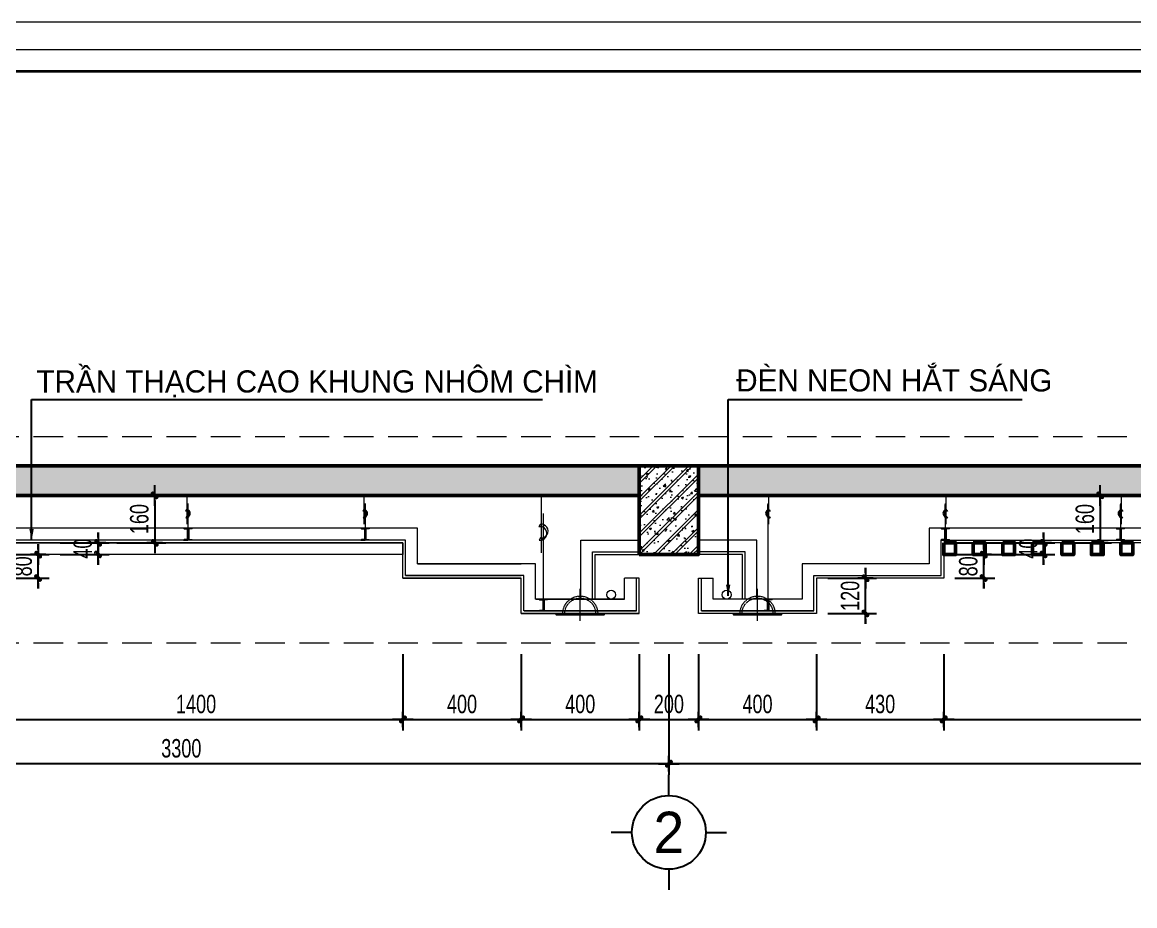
# Model space of a CAD drawing. Header units: inches. Extents: x 88947 to 296847, y 35049 to 161062.
# Drawn here: x 91060 to 94825, y 105882 to 108874 of the extents above; entities that cross this region are included whole.
import ezdxf
from ezdxf.enums import TextEntityAlignment as Align

# ---------------------------------------------------------------- set-up
doc = ezdxf.new("R2010")
doc.units = ezdxf.units.IN
doc.header["$MEASUREMENT"] = 0
doc.header["$PDMODE"] = 1
doc.linetypes.add('DASHED', pattern=[0.75, 0.5, -0.25])
doc.linetypes.add('HIDDEN2', pattern=[0.1875, 0.125, -0.0625])
for name, color, linetype, lineweight in [('A-Dims', 145, 'Continuous', 25), ('A-Text', 30, 'Continuous', 9), ('A-Wall', 2, 'Continuous', 35), ('bhatch', 251, 'Continuous', 5), ('DIM', 7, 'Continuous', 25), ('funi', 33, 'Continuous', 5), ('GHICHU', 40, 'Continuous', 18), ('HACTH', 8, 'Continuous', 5), ('HATCH', 8, 'Continuous', 5), ('KHUNG 2', 144, 'Continuous', 18), ('NETMANH', 192, 'Continuous', 18), ('THAY', 3, 'Continuous', 18), ('thick', 31, 'Continuous', 25), ('TUONG', 4, 'Continuous', 50)]:
    doc.layers.add(name, color=color, linetype=linetype, lineweight=lineweight)
doc.styles.add('FRANKO', font='VFRANKO.TTF')
doc.styles.add('VHELVEN', font='VHELVEN.TTF')
doc.styles.add('VNI-HELVE-CONDENSE', font='VNARIAL.TTF', dxfattribs={"width": 0.7})
doc.dimstyles.new('TAS-50', dxfattribs={"dimscale": 25, "dimtxt": 2.5, "dimasz": 0.7, "dimexe": 1.5, "dimexo": 1.5, "dimgap": 0.8, "dimtad": 1, "dimdec": 0, "dimzin": 3, "dimdsep": 46, "dimtxsty": 'VNI-HELVE-CONDENSE', "dimblk": 'TICK', "dimcen": 2.5, "dimclrt": 71, "dimazin": 2, "dimtfac": 0.75, "dimtdec": 0, "dimtix": 1, "dimtmove": 2, "dimatfit": 2, "dimldrblk": 'TICK123', "dimfxl": 1.5, "dimtolj": 1, "dimtzin": 0, "dimarcsym": 0})

# ---------------------------------------------------------------- blocks, each defined once
blk = doc.blocks.new('khung ten')
at = {"layer": 'A-Wall', "ltscale": 0.7}
blk.add_lwpolyline([(267204, -219099), (305804, -219099), (305804, -190799), (267204, -190799)], close=True, dxfattribs=at)
at = {"layer": 'KHUNG 2', "ltscale": 0.7}
blk.add_lwpolyline([(267004, -219299), (306004, -219299), (306004, -190599), (267004, -190599)], close=True, dxfattribs=at)
at = {"layer": 'NETMANH', "ltscale": 0.7}
blk.add_lwpolyline([(265004, -220042), (307004, -220042), (307004, -190342), (265004, -190342)], close=True, dxfattribs=at)
blk = doc.blocks.new('TICK')
at = {"layer": 'A-Dims', "color": 1}
for p, q in [((-2, 0), (2, 0)), ((0, 1.5), (0, -1.5))]:
    blk.add_line(p, q, dxfattribs=at)
at = {"layer": 'A-Dims', "color": 1, "const_width": 0.788}
blk.add_lwpolyline([(-0.33, -0.35), (0.38, 0.38)], dxfattribs=at)
at = {"layer": 'A-Dims', "color": 1, "const_width": 0.394}
for points in [[(0.24, 0.52, -0.414214), (0.52, 0.52, -1)], [(0.52, 0.52, -0.414214), (0.52, 0.24, -1)], [(-0.47, -0.21, 0.414214), (-0.47, -0.49, 1)], [(-0.47, -0.49, 0.414214), (-0.19, -0.49, 1)]]:
    blk.add_lwpolyline(points, format="xyb", dxfattribs=at)
blk = doc.blocks.new('*D3254')
at = {"layer": 'Defpoints', "color": 0}
for p in [(90948.6, 106771.5), (92348.6, 106771.5), (92348.6, 106513.1)]:
    blk.add_point(p, dxfattribs=at)
at = {"layer": 'DIM', "color": 0, "lineweight": -2}
for p, q in [((90948.6, 106734), (90948.6, 106475.6)), ((92348.6, 106734), (92348.6, 106475.6)), ((90966.1, 106513.1), (92331.1, 106513.1))]:
    blk.add_line(p, q, dxfattribs=at)
at = {"layer": 'DIM', "color": 0, "lineweight": -2, "xscale": 17.5, "yscale": 17.5, "zscale": 17.5, "rotation": 180}
blk.add_blockref('TICK', (90948.6, 106513.1), dxfattribs=at)
at = {"layer": 'DIM', "color": 0, "lineweight": -2, "xscale": 17.5, "yscale": 17.5, "zscale": 17.5}
blk.add_blockref('TICK', (92348.6, 106513.1), dxfattribs=at)
at = {"layer": 'DIM', "color": 71, "insert": (91648.6, 106565), "char_height": 62.5, "attachment_point": 5, "style": 'VNI-HELVE-CONDENSE'}
blk.add_mtext('\\A1;1400', dxfattribs=at)
blk = doc.blocks.new('TICK123')
at = {"layer": 'A-Dims', "color": 1}
blk.add_lwpolyline([(0.05, 0, 0, 0.84, 0), (-2.11, 0, 8.4, 8.4, 0)], format="xyseb", dxfattribs=at)
blk = doc.blocks.new('*D3255')
at = {"layer": 'Defpoints', "color": 0}
for p in [(92348.6, 106771.5), (92748.6, 106771.5), (92748.6, 106513.1)]:
    blk.add_point(p, dxfattribs=at)
at = {"layer": 'DIM', "color": 0, "lineweight": -2}
for p, q in [((92348.6, 106734), (92348.6, 106475.6)), ((92748.6, 106734), (92748.6, 106475.6)), ((92366.1, 106513.1), (92731.1, 106513.1))]:
    blk.add_line(p, q, dxfattribs=at)
at = {"layer": 'DIM', "color": 0, "lineweight": -2, "xscale": 17.5, "yscale": 17.5, "zscale": 17.5, "rotation": 180}
blk.add_blockref('TICK', (92348.6, 106513.1), dxfattribs=at)
at = {"layer": 'DIM', "color": 0, "lineweight": -2, "xscale": 17.5, "yscale": 17.5, "zscale": 17.5}
blk.add_blockref('TICK', (92748.6, 106513.1), dxfattribs=at)
at = {"layer": 'DIM', "color": 71, "insert": (92548.6, 106565), "char_height": 62.5, "attachment_point": 5, "style": 'VNI-HELVE-CONDENSE'}
blk.add_mtext('\\A1;400', dxfattribs=at)
blk = doc.blocks.new('*D3256')
at = {"layer": 'Defpoints', "color": 0}
for p in [(92748.6, 106771.5), (93148.6, 106771.5), (93148.6, 106513.1)]:
    blk.add_point(p, dxfattribs=at)
at = {"layer": 'DIM', "color": 0, "lineweight": -2}
for p, q in [((92748.6, 106734), (92748.6, 106475.6)), ((93148.6, 106734), (93148.6, 106475.6)), ((92766.1, 106513.1), (93131.1, 106513.1))]:
    blk.add_line(p, q, dxfattribs=at)
at = {"layer": 'DIM', "color": 0, "lineweight": -2, "xscale": 17.5, "yscale": 17.5, "zscale": 17.5, "rotation": 180}
blk.add_blockref('TICK', (92748.6, 106513.1), dxfattribs=at)
at = {"layer": 'DIM', "color": 0, "lineweight": -2, "xscale": 17.5, "yscale": 17.5, "zscale": 17.5}
blk.add_blockref('TICK', (93148.6, 106513.1), dxfattribs=at)
at = {"layer": 'DIM', "color": 71, "insert": (92948.6, 106565), "char_height": 62.5, "attachment_point": 5, "style": 'VNI-HELVE-CONDENSE'}
blk.add_mtext('\\A1;400', dxfattribs=at)
blk = doc.blocks.new('*D3257')
at = {"layer": 'Defpoints', "color": 0}
for p in [(93148.6, 106771.5), (93348.6, 106771.5), (93348.6, 106513.1)]:
    blk.add_point(p, dxfattribs=at)
at = {"layer": 'DIM', "color": 0, "lineweight": -2}
for p, q in [((93148.6, 106734), (93148.6, 106475.6)), ((93348.6, 106734), (93348.6, 106475.6)), ((93166.1, 106513.1), (93331.1, 106513.1))]:
    blk.add_line(p, q, dxfattribs=at)
at = {"layer": 'DIM', "color": 0, "lineweight": -2, "xscale": 17.5, "yscale": 17.5, "zscale": 17.5, "rotation": 180}
blk.add_blockref('TICK', (93148.6, 106513.1), dxfattribs=at)
at = {"layer": 'DIM', "color": 0, "lineweight": -2, "xscale": 17.5, "yscale": 17.5, "zscale": 17.5}
blk.add_blockref('TICK', (93348.6, 106513.1), dxfattribs=at)
at = {"layer": 'DIM', "color": 71, "insert": (93248.6, 106565), "char_height": 62.5, "attachment_point": 5, "style": 'VNI-HELVE-CONDENSE'}
blk.add_mtext('\\A1;200', dxfattribs=at)
blk = doc.blocks.new('*D3258')
at = {"layer": 'Defpoints', "color": 0}
for p in [(93348.6, 106771.5), (93748.6, 106771.5), (93748.6, 106513.1)]:
    blk.add_point(p, dxfattribs=at)
at = {"layer": 'DIM', "color": 0, "lineweight": -2}
for p, q in [((93348.6, 106734), (93348.6, 106475.6)), ((93748.6, 106734), (93748.6, 106475.6)), ((93366.1, 106513.1), (93731.1, 106513.1))]:
    blk.add_line(p, q, dxfattribs=at)
at = {"layer": 'DIM', "color": 0, "lineweight": -2, "xscale": 17.5, "yscale": 17.5, "zscale": 17.5, "rotation": 180}
blk.add_blockref('TICK', (93348.6, 106513.1), dxfattribs=at)
at = {"layer": 'DIM', "color": 0, "lineweight": -2, "xscale": 17.5, "yscale": 17.5, "zscale": 17.5}
blk.add_blockref('TICK', (93748.6, 106513.1), dxfattribs=at)
at = {"layer": 'DIM', "color": 71, "insert": (93548.6, 106565), "char_height": 62.5, "attachment_point": 5, "style": 'VNI-HELVE-CONDENSE'}
blk.add_mtext('\\A1;400', dxfattribs=at)
blk = doc.blocks.new('*D3259')
at = {"layer": 'Defpoints', "color": 0}
for p in [(93748.6, 106771.5), (94178.6, 106771.5), (94178.6, 106513.1)]:
    blk.add_point(p, dxfattribs=at)
at = {"layer": 'DIM', "color": 0, "lineweight": -2}
for p, q in [((93748.6, 106734), (93748.6, 106475.6)), ((94178.6, 106734), (94178.6, 106475.6)), ((93766.1, 106513.1), (94161.1, 106513.1))]:
    blk.add_line(p, q, dxfattribs=at)
at = {"layer": 'DIM', "color": 0, "lineweight": -2, "xscale": 17.5, "yscale": 17.5, "zscale": 17.5, "rotation": 180}
blk.add_blockref('TICK', (93748.6, 106513.1), dxfattribs=at)
at = {"layer": 'DIM', "color": 0, "lineweight": -2, "xscale": 17.5, "yscale": 17.5, "zscale": 17.5}
blk.add_blockref('TICK', (94178.6, 106513.1), dxfattribs=at)
at = {"layer": 'DIM', "color": 71, "insert": (93963.6, 106565), "char_height": 62.5, "attachment_point": 5, "style": 'VNI-HELVE-CONDENSE'}
blk.add_mtext('\\A1;430', dxfattribs=at)
blk = doc.blocks.new('*D3260')
at = {"layer": 'Defpoints', "color": 0}
for p in [(94178.6, 106771.5), (97718.6, 106771.5), (97718.6, 106513.1)]:
    blk.add_point(p, dxfattribs=at)
at = {"layer": 'DIM', "color": 0, "lineweight": -2}
for p, q in [((94178.6, 106734), (94178.6, 106475.6)), ((97718.6, 106734), (97718.6, 106475.6)), ((94196.1, 106513.1), (97701.1, 106513.1))]:
    blk.add_line(p, q, dxfattribs=at)
at = {"layer": 'DIM', "color": 0, "lineweight": -2, "xscale": 17.5, "yscale": 17.5, "zscale": 17.5, "rotation": 180}
blk.add_blockref('TICK', (94178.6, 106513.1), dxfattribs=at)
at = {"layer": 'DIM', "color": 0, "lineweight": -2, "xscale": 17.5, "yscale": 17.5, "zscale": 17.5}
blk.add_blockref('TICK', (97718.6, 106513.1), dxfattribs=at)
at = {"layer": 'DIM', "color": 71, "insert": (95948.6, 106565), "char_height": 62.5, "attachment_point": 5, "style": 'VNI-HELVE-CONDENSE'}
blk.add_mtext('\\A1;3540', dxfattribs=at)
blk = doc.blocks.new('*D3271')
at = {"layer": 'Defpoints', "color": 0}
for p in [(93248.6, 106771.5), (98648.6, 106771.5), (93248.6, 106363.1)]:
    blk.add_point(p, dxfattribs=at)
at = {"layer": 'DIM', "color": 0, "lineweight": -2}
for p, q in [((93248.6, 106734), (93248.6, 106325.6)), ((98648.6, 106734), (98648.6, 106325.6)), ((98631.1, 106363.1), (93266.1, 106363.1))]:
    blk.add_line(p, q, dxfattribs=at)
at = {"layer": 'DIM', "color": 0, "lineweight": -2, "xscale": 17.5, "yscale": 17.5, "zscale": 17.5, "rotation": 180}
blk.add_blockref('TICK', (93248.6, 106363.1), dxfattribs=at)
at = {"layer": 'DIM', "color": 0, "lineweight": -2, "xscale": 17.5, "yscale": 17.5, "zscale": 17.5}
blk.add_blockref('TICK', (98648.6, 106363.1), dxfattribs=at)
at = {"layer": 'DIM', "color": 71, "insert": (95948.6, 106415), "char_height": 62.5, "attachment_point": 5, "style": 'VNI-HELVE-CONDENSE'}
blk.add_mtext('\\A1;5400', dxfattribs=at)
blk = doc.blocks.new('*D3272')
at = {"layer": 'Defpoints', "color": 0}
for p in [(89948.6, 106771.5), (93248.6, 106771.5), (89948.6, 106363.1)]:
    blk.add_point(p, dxfattribs=at)
at = {"layer": 'DIM', "color": 0, "lineweight": -2}
for p, q in [((89948.6, 106734), (89948.6, 106325.6)), ((93248.6, 106734), (93248.6, 106325.6)), ((93231.1, 106363.1), (89966.1, 106363.1))]:
    blk.add_line(p, q, dxfattribs=at)
at = {"layer": 'DIM', "color": 0, "lineweight": -2, "xscale": 17.5, "yscale": 17.5, "zscale": 17.5, "rotation": 180}
blk.add_blockref('TICK', (89948.6, 106363.1), dxfattribs=at)
at = {"layer": 'DIM', "color": 0, "lineweight": -2, "xscale": 17.5, "yscale": 17.5, "zscale": 17.5}
blk.add_blockref('TICK', (93248.6, 106363.1), dxfattribs=at)
at = {"layer": 'DIM', "color": 71, "insert": (91598.6, 106415), "char_height": 62.5, "attachment_point": 5, "style": 'VNI-HELVE-CONDENSE'}
blk.add_mtext('\\A1;3300', dxfattribs=at)
blk = doc.blocks.new('TRUCCOT')
for p, q in [((0, -140), (0, 0)), ((-250, -390), (-390, -390)), ((250, -390), (390, -390)), ((0, -640), (0, -780))]:
    blk.add_line(p, q)
blk.add_circle((0, -390), 250)
at = {"layer": 'GHICHU', "style": 'VHELVEN'}
blk.add_attdef('TRUC', text='', height=280, dxfattribs=at).set_placement((0, -390), align=Align.MIDDLE_CENTER)
blk = doc.blocks.new('*D3234')
at = {"layer": 'Defpoints', "color": 0}
for p in [(90948.6, 107071.5), (91114, 107071.5), (90948.6, 106991.5)]:
    blk.add_point(p, dxfattribs=at)
at = {"layer": 'DIM', "color": 0, "lineweight": -2}
for p, q in [((91114, 107089), (91114, 107106.5)), ((90986.1, 107071.5), (91151.5, 107071.5)), ((91114, 106991.5), (91114, 107071.5)), ((90986.1, 106991.5), (91151.5, 106991.5)), ((91114, 106974), (91114, 106956.5))]:
    blk.add_line(p, q, dxfattribs=at)
at = {"layer": 'DIM', "color": 0, "lineweight": -2, "xscale": 17.5, "yscale": 17.5, "zscale": 17.5}
for p, rotation in [((91114, 107071.5), 270), ((91114, 106991.5), 90)]:
    blk.add_blockref('TICK', p, dxfattribs=dict(at, rotation=rotation))
at = {"layer": 'DIM', "color": 71, "insert": (91062.1, 107031.5), "char_height": 62.5, "attachment_point": 5, "rotation": 90, "style": 'VNI-HELVE-CONDENSE'}
blk.add_mtext('\\A1;80', dxfattribs=at)
blk = doc.blocks.new('*D3235')
at = {"layer": 'Defpoints', "color": 0}
for p in [(91151.5, 107111.5), (91316.9, 107111.5), (91151.5, 107071.5)]:
    blk.add_point(p, dxfattribs=at)
at = {"layer": 'DIM', "color": 0, "lineweight": -2}
for p, q in [((91189, 107111.5), (91354.4, 107111.5)), ((91316.9, 107129), (91316.9, 107146.5)), ((91316.9, 107071.5), (91316.9, 107111.5)), ((91189, 107071.5), (91354.4, 107071.5)), ((91316.9, 107054), (91316.9, 107036.5))]:
    blk.add_line(p, q, dxfattribs=at)
at = {"layer": 'DIM', "color": 0, "lineweight": -2, "xscale": 17.5, "yscale": 17.5, "zscale": 17.5}
for p, rotation in [((91316.9, 107111.5), 270), ((91316.9, 107071.5), 90)]:
    blk.add_blockref('TICK', p, dxfattribs=dict(at, rotation=rotation))
at = {"layer": 'DIM', "color": 71, "insert": (91265, 107091.5), "char_height": 62.5, "attachment_point": 5, "rotation": 90, "style": 'VNI-HELVE-CONDENSE'}
blk.add_mtext('\\A1;40', dxfattribs=at)
blk = doc.blocks.new('*D3236')
at = {"layer": 'Defpoints', "color": 0}
for p in [(91343.1, 107271.5), (91343.1, 107111.5), (91508.5, 107111.5)]:
    blk.add_point(p, dxfattribs=at)
at = {"layer": 'DIM', "color": 0, "lineweight": -2}
for p, q in [((91380.6, 107271.5), (91546, 107271.5)), ((91508.5, 107254), (91508.5, 107129)), ((91380.6, 107111.5), (91546, 107111.5))]:
    blk.add_line(p, q, dxfattribs=at)
at = {"layer": 'DIM', "color": 0, "lineweight": -2, "xscale": 17.5, "yscale": 17.5, "zscale": 17.5}
for p, rotation in [((91508.5, 107271.5), 90), ((91508.5, 107111.5), 270)]:
    blk.add_blockref('TICK', p, dxfattribs=dict(at, rotation=rotation))
at = {"layer": 'DIM', "color": 71, "insert": (91456.6, 107191.5), "char_height": 62.5, "attachment_point": 5, "rotation": 90, "style": 'VNI-HELVE-CONDENSE'}
blk.add_mtext('\\A1;160', dxfattribs=at)
blk = doc.blocks.new('*D3237')
at = {"layer": 'Defpoints', "color": 0}
for p in [(93748.6, 106991.5), (93914, 106991.5), (93748.6, 106871.5)]:
    blk.add_point(p, dxfattribs=at)
at = {"layer": 'DIM', "color": 0, "lineweight": -2}
for p, q in [((93914, 107009), (93914, 107026.5)), ((93786.1, 106991.5), (93951.5, 106991.5)), ((93914, 106871.5), (93914, 106991.5)), ((93786.1, 106871.5), (93951.5, 106871.5)), ((93914, 106854), (93914, 106836.5))]:
    blk.add_line(p, q, dxfattribs=at)
at = {"layer": 'DIM', "color": 0, "lineweight": -2, "xscale": 17.5, "yscale": 17.5, "zscale": 17.5}
for p, rotation in [((93914, 106991.5), 270), ((93914, 106871.5), 90)]:
    blk.add_blockref('TICK', p, dxfattribs=dict(at, rotation=rotation))
at = {"layer": 'DIM', "color": 71, "insert": (93862.1, 106931.5), "char_height": 62.5, "attachment_point": 5, "rotation": 90, "style": 'VNI-HELVE-CONDENSE'}
blk.add_mtext('\\A1;120', dxfattribs=at)
blk = doc.blocks.new('*D3238')
at = {"layer": 'Defpoints', "color": 0}
for p in [(94178.6, 107071.5), (94314, 107071.5), (94178.6, 106991.5)]:
    blk.add_point(p, dxfattribs=at)
at = {"layer": 'DIM', "color": 0, "lineweight": -2}
for p, q in [((94314, 107089), (94314, 107106.5)), ((94216.1, 107071.5), (94351.5, 107071.5)), ((94314, 106991.5), (94314, 107071.5)), ((94216.1, 106991.5), (94351.5, 106991.5)), ((94314, 106974), (94314, 106956.5))]:
    blk.add_line(p, q, dxfattribs=at)
at = {"layer": 'DIM', "color": 0, "lineweight": -2, "xscale": 17.5, "yscale": 17.5, "zscale": 17.5}
for p, rotation in [((94314, 107071.5), 270), ((94314, 106991.5), 90)]:
    blk.add_blockref('TICK', p, dxfattribs=dict(at, rotation=rotation))
at = {"layer": 'DIM', "color": 71, "insert": (94262.1, 107031.5), "char_height": 62.5, "attachment_point": 5, "rotation": 90, "style": 'VNI-HELVE-CONDENSE'}
blk.add_mtext('\\A1;80', dxfattribs=at)
blk = doc.blocks.new('*D3239')
at = {"layer": 'Defpoints', "color": 0}
for p in [(94178.6, 107111.5), (94516.9, 107111.5), (94178.6, 107071.5)]:
    blk.add_point(p, dxfattribs=at)
at = {"layer": 'DIM', "color": 0, "lineweight": -2}
for p, q in [((94216.1, 107111.5), (94554.4, 107111.5)), ((94516.9, 107129), (94516.9, 107146.5)), ((94516.9, 107071.5), (94516.9, 107111.5)), ((94216.1, 107071.5), (94554.4, 107071.5)), ((94516.9, 107054), (94516.9, 107036.5))]:
    blk.add_line(p, q, dxfattribs=at)
at = {"layer": 'DIM', "color": 0, "lineweight": -2, "xscale": 17.5, "yscale": 17.5, "zscale": 17.5}
for p, rotation in [((94516.9, 107111.5), 270), ((94516.9, 107071.5), 90)]:
    blk.add_blockref('TICK', p, dxfattribs=dict(at, rotation=rotation))
at = {"layer": 'DIM', "color": 71, "insert": (94465, 107091.5), "char_height": 62.5, "attachment_point": 5, "rotation": 90, "style": 'VNI-HELVE-CONDENSE'}
blk.add_mtext('\\A1;40', dxfattribs=at)
blk = doc.blocks.new('*D3240')
at = {"layer": 'Defpoints', "color": 0}
for p in [(94543.1, 107271.5), (94543.1, 107111.5), (94708.5, 107111.5)]:
    blk.add_point(p, dxfattribs=at)
at = {"layer": 'DIM', "color": 0, "lineweight": -2}
for p, q in [((94580.6, 107271.5), (94746, 107271.5)), ((94708.5, 107254), (94708.5, 107129)), ((94580.6, 107111.5), (94746, 107111.5))]:
    blk.add_line(p, q, dxfattribs=at)
at = {"layer": 'DIM', "color": 0, "lineweight": -2, "xscale": 17.5, "yscale": 17.5, "zscale": 17.5}
for p, rotation in [((94708.5, 107271.5), 90), ((94708.5, 107111.5), 270)]:
    blk.add_blockref('TICK', p, dxfattribs=dict(at, rotation=rotation))
at = {"layer": 'DIM', "color": 71, "insert": (94656.6, 107191.5), "char_height": 62.5, "attachment_point": 5, "rotation": 90, "style": 'VNI-HELVE-CONDENSE'}
blk.add_mtext('\\A1;160', dxfattribs=at)
blk = doc.blocks.new('den(matcat)')
at = {"layer": 'bhatch', "ltscale": 10}
for p, q in [((0, -1.23), (0, 6.5)), ((-4.25, 0.5), (4.25, 0.5)), ((3.75, 0.2), (-3.75, 0.2))]:
    blk.add_line(p, q, dxfattribs=at)
at = {"layer": 'bhatch', "linetype": 'HIDDEN2', "ltscale": 0.7}
blk.add_lwpolyline([(4.25, 0.5), (5.75, 0.5), (5.75, 0.2), (3.75, 0.2), (3.75, 0.5, 1), (-3.75, 0.5), (-3.75, 0.2), (-5.75, 0.2), (-5.75, 0.5), (-4.25, 0.5, -1)], format="xyb", close=True, dxfattribs=at)
at = {"layer": 'thick', "ltscale": 10}
blk.add_lwpolyline([(-4.25, 0.5), (-5.75, 0.5), (-5.75, 0.2), (5.75, 0.2), (5.75, 0.5), (4.25, 0.5)], dxfattribs=at)

msp = doc.modelspace()

# ---------------------------------------------------------------- hatches: boundary and pattern name
at = {"layer": 'HACTH'}
h = msp.add_hatch(dxfattribs=at)
h.set_pattern_fill('CHAU-01', color=256, scale=10, style=0, pattern_type=2)
h.set_pattern_definition([(50, (89948.647, 107271.51), (71.726, -6.2752), [7.5, -82.5]), (355, (89948.65, 107271.51), (-13.8751, 75.2192), [6, -66]), (100.4514, (89954.624, 107270.986), (57.851, 68.944), [6.374, -70.1142]), (46.1842, (89948.65, 107291.51), (106.724, -16.552), [11.25, -123.75]), (96.6356, (89957.54, 107290.13), (93.4663, 97.4118), [9.561, -105.1713]), (351.1842, (89948.65, 107291.51), (93.4662, 97.412), [9, -99]), (21, (89958.647, 107286.51), (59.6907, -40.2619), [7.5, -82.5]), (326, (89958.65, 107286.51), (24.3315, 72.515), [6, -66]), (71.4514, (89963.62, 107283.154), (84.0223, 32.253), [6.374, -70.1142]), (37.5, (89948.647, 107271.51), (1.21599, 33.28939), [0, -65.2, 0, -67, 0, -66.25]), (7.5, (89948.647, 107271.51), (26.30695, 39.44117), [0, -38.2, 0, -63.7, 0, -25.25]), (327.5, (89926.347, 107271.51), (53.38224, -2.25549), [0, -25, 0, -78, 0, -103.5]), (317.5, (89916.347, 107271.51), (58.3186, 10.0105), [0, -32.5, 0, -51.8, 0, -73.5]), (45, (89948.647, 107271.51), (-30.05204, 30.05204), []), (45, (89948.647, 107283.76), (-30.05204, 30.05204), [])])
h.paths.add_polyline_path([(93148.6, 107371.5), (89948.6, 107371.5), (89948.6, 107271.5), (93148.6, 107271.5)])
h = msp.add_hatch(dxfattribs=at)
h.set_pattern_fill('CHAU-01', color=256, scale=10, style=0, pattern_type=2)
h.set_pattern_definition([(50, (93148.647, 107071.51), (71.726, -6.275), [7.5, -82.5]), (355, (93148.65, 107071.51), (-13.875, 75.219), [6, -66]), (100.451, (93154.624, 107070.986), (57.851, 68.944), [6.374, -70.114]), (46.184, (93148.65, 107091.51), (106.724, -16.552), [11.25, -123.75]), (96.636, (93157.54, 107090.13), (93.466, 97.412), [9.56, -105.17]), (351.184, (93148.65, 107091.51), (93.466, 97.412), [9, -99]), (21, (93158.647, 107086.51), (59.691, -40.262), [7.5, -82.5]), (326, (93158.65, 107086.51), (24.332, 72.515), [6, -66]), (71.451, (93163.62, 107083.154), (84.022, 32.253), [6.374, -70.114]), (37.5, (93148.647, 107071.51), (1.216, 33.2894), [0, -65.2, 0, -67, 0, -66.25]), (7.5, (93148.647, 107071.51), (26.307, 39.441), [0, -38.2, 0, -63.7, 0, -25.25]), (327.5, (93126.347, 107071.51), (53.3822, -2.2555), [0, -25, 0, -78, 0, -103.5]), (317.5, (93116.347, 107071.51), (58.3186, 10.0105), [0, -32.5, 0, -51.8, 0, -73.5]), (45, (93148.647, 107071.51), (-30.052, 30.052), []), (45, (93148.647, 107083.76), (-30.052, 30.052), [])])
h.paths.add_polyline_path([(93148.6, 107071.5), (93348.6, 107071.5), (93348.6, 107371.5), (93148.6, 107371.5)])
h = msp.add_hatch(dxfattribs=at)
h.set_pattern_fill('CHAU-01', color=256, scale=10, style=0, pattern_type=2)
h.set_pattern_definition([(50, (93348.647, 107271.51), (71.726, -6.2752), [7.5, -82.5]), (355, (93348.65, 107271.51), (-13.8751, 75.2192), [6, -66]), (100.4514, (93354.624, 107270.986), (57.8509, 68.944), [6.374, -70.1142]), (46.1842, (93348.65, 107291.51), (106.7241, -16.5519), [11.25, -123.75]), (96.6356, (93357.54, 107290.13), (93.4663, 97.4118), [9.561, -105.1713]), (351.1842, (93348.65, 107291.51), (93.4662, 97.4119), [9, -99]), (21, (93358.647, 107286.51), (59.6907, -40.2619), [7.5, -82.5]), (326, (93358.65, 107286.51), (24.3315, 72.515), [6, -66]), (71.4514, (93363.62, 107283.154), (84.0223, 32.25305), [6.374, -70.1142]), (37.5, (93348.647, 107271.51), (1.21599, 33.28939), [0, -65.2, 0, -67, 0, -66.25]), (7.5, (93348.647, 107271.51), (26.30695, 39.44117), [0, -38.2, 0, -63.7, 0, -25.25]), (327.5, (93326.347, 107271.51), (53.38224, -2.25549), [0, -25, 0, -78, 0, -103.5]), (317.5, (93316.347, 107271.51), (58.3186, 10.0105), [0, -32.5, 0, -51.8, 0, -73.5]), (45, (93348.647, 107271.51), (-30.05204, 30.05204), []), (45, (93348.647, 107283.76), (-30.05204, 30.05204), [])])
h.paths.add_polyline_path([(98548.6, 107371.5), (93348.6, 107371.5), (93348.6, 107271.5), (98548.6, 107271.5)])

# ---------------------------------------------------------------- linework, layer by layer
at = {"layer": 'HATCH'}
for p, q in [((91617.9, 107219.9), (91617.9, 107271.5)), ((92217.9, 107219.9), (92217.9, 107271.5)), ((92817.9, 107168.3), (92817.9, 107271.5)), ((93587.1, 107219.9), (93587.1, 107271.5)), ((94187.1, 107219.9), (94187.1, 107271.5)), ((94779.9, 107219.9), (94779.9, 107271.5)), ((91621, 107243.7), (91621, 107122.4)), ((91621, 107219.3), (91621, 107241.2)), ((92221, 107243.7), (92221, 107122.4)), ((92221, 107219.3), (92221, 107241.2)), ((93584, 107243.7), (93584, 106882.4)), ((93584, 107219.3), (93584, 107241.2)), ((94184, 107243.7), (94184, 107122.4)), ((94184, 107219.3), (94184, 107241.2)), ((94776.8, 107243.7), (94776.8, 107122.4)), ((94776.8, 107219.3), (94776.8, 107241.2)), ((91615.4, 107222.5), (91613.3, 107218.2)), ((91615.8, 107200), (91613.7, 107195.7)), ((91617.9, 107197.7), (91617.9, 107217.8)), ((91617.9, 107174.5), (91617.9, 107196.1)), ((91621, 107198.4), (91621, 107217)), ((92215.4, 107222.5), (92213.3, 107218.2)), ((92215.8, 107200), (92213.7, 107195.7)), ((92217.9, 107197.7), (92217.9, 107217.8)), ((92217.9, 107174.5), (92217.9, 107196.1)), ((92221, 107198.4), (92221, 107217)), ((92824.1, 107167), (92824.1, 107210.9)), ((93584, 107198.4), (93584, 107217)), ((93587.1, 107197.7), (93587.1, 107217.9)), ((93587.1, 107174.5), (93587.1, 107196.1)), ((93589.2, 107200.1), (93591.3, 107195.7)), ((93589.6, 107222.5), (93591.7, 107218.2)), ((94184, 107198.4), (94184, 107217)), ((94187.1, 107197.7), (94187.1, 107217.9)), ((94187.1, 107174.5), (94187.1, 107196.1)), ((94189.2, 107200.1), (94191.3, 107195.7)), ((94189.6, 107222.5), (94191.7, 107218.2)), ((94776.8, 107198.4), (94776.8, 107217)), ((94779.9, 107197.7), (94779.9, 107217.9)), ((94779.9, 107174.5), (94779.9, 107196.1)), ((94782, 107200.1), (94784.1, 107195.7)), ((94782.4, 107222.5), (94784.5, 107218.2)), ((92812.9, 107173.4), (92808.7, 107164.8)), ((92817.9, 107123.9), (92817.9, 107164.2)), ((92824.1, 107125.4), (92824.1, 107162.4)), ((92813.7, 107128.6), (92809.5, 107120)), ((92817.9, 107077.4), (92817.9, 107120.6)), ((92824.1, 106920.5), (92824.1, 107122.4))]:
    msp.add_line(p, q, dxfattribs=at)
for points in [[(93098.6, 106920.5), (92797.6, 106920.5), (92797.6, 107040.5), (92397.6, 107040.5), (92397.6, 107160.5), (90899.6, 107160.5), (90899.6, 107040.5), (90548.6, 107040.5)], [(98498.6, 106920.5), (98197.6, 106920.5), (98197.6, 107040.5), (97768.6, 107040.5), (97768.6, 107160.5), (94129.6, 107160.5), (94129.6, 107040.5), (93699.6, 107040.5), (93699.6, 106920.5), (93398.6, 106920.5)], [(93138.6, 106880.5), (92757.6, 106880.5), (92757.6, 107000.5), (92357.6, 107000.5), (92357.6, 107120.5), (90939.6, 107120.5), (90939.6, 107000.5), (90548.6, 107000.5)], [(92950.6, 106920.5), (92950.6, 107120.5), (93148.6, 107120.5)], [(93546.6, 106920.5), (93546.6, 107120.5), (93348.6, 107120.5)], [(93358.6, 106880.5), (93739.6, 106880.5), (93739.6, 107000.5), (94169.6, 107000.5), (94169.6, 107120.5), (97728.6, 107120.5), (97728.6, 107000.5), (98157.6, 107000.5), (98157.6, 106880.5), (98538.6, 106880.5)], [(92990.6, 106920.5), (92990.6, 107080.5), (93148.6, 107080.5)], [(93506.6, 106920.5), (93506.6, 107080.5), (93348.6, 107080.5)], [(92397.6, 107040.5), (92748.6, 107040.5)], [(92357.6, 107000.5), (92748.6, 107000.5)], [(92758.6, 106880.5), (93138.6, 106880.5), (93138.6, 106991.5)], [(92798.6, 106920.5), (93098.6, 106920.5), (93098.6, 106991.5)], [(93148.6, 106991.5), (93098.6, 106991.5)], [(93348.6, 106991.5), (93398.6, 106991.5)], [(93738.6, 106880.5), (93358.6, 106880.5), (93358.6, 106991.5)], [(93698.6, 106920.5), (93398.6, 106920.5), (93398.6, 106991.5)]]:
    msp.add_lwpolyline(points, dxfattribs=at)
for points in [[(91620.5, 107160.5), (91606, 107160.5), (91608, 107158.5), (91618.5, 107158.5), (91618.5, 107122.5), (91608, 107122.5), (91606, 107120.5), (91620.5, 107120.5)], [(91621.5, 107160.5), (91636, 107160.5), (91634, 107158.5), (91623.5, 107158.5), (91623.5, 107122.5), (91634, 107122.5), (91636, 107120.5), (91621.5, 107120.5)], [(92220.5, 107160.5), (92206, 107160.5), (92208, 107158.5), (92218.5, 107158.5), (92218.5, 107122.5), (92208, 107122.5), (92206, 107120.5), (92220.5, 107120.5)], [(92221.5, 107160.5), (92236, 107160.5), (92234, 107158.5), (92223.5, 107158.5), (92223.5, 107122.5), (92234, 107122.5), (92236, 107120.5), (92221.5, 107120.5)], [(94183.5, 107160.5), (94169, 107160.5), (94171, 107158.5), (94181.5, 107158.5), (94181.5, 107122.5), (94171, 107122.5), (94169, 107120.5), (94183.5, 107120.5)], [(94184.5, 107160.5), (94199, 107160.5), (94197, 107158.5), (94186.5, 107158.5), (94186.5, 107122.5), (94197, 107122.5), (94199, 107120.5), (94184.5, 107120.5)], [(94776.3, 107160.5), (94761.8, 107160.5), (94763.8, 107158.5), (94774.3, 107158.5), (94774.3, 107122.5), (94763.8, 107122.5), (94761.8, 107120.5), (94776.3, 107120.5)], [(94777.3, 107160.5), (94791.8, 107160.5), (94789.8, 107158.5), (94779.3, 107158.5), (94779.3, 107122.5), (94789.8, 107122.5), (94791.8, 107120.5), (94777.3, 107120.5)], [(92823.6, 106920.5), (92809.1, 106920.5), (92811.1, 106918.5), (92821.6, 106918.5), (92821.6, 106882.5), (92811.1, 106882.5), (92809.1, 106880.5), (92823.6, 106880.5)], [(92824.6, 106920.5), (92839.1, 106920.5), (92837.1, 106918.5), (92826.6, 106918.5), (92826.6, 106882.5), (92837.1, 106882.5), (92839.1, 106880.5), (92824.6, 106880.5)], [(93583.5, 106920.5), (93569, 106920.5), (93571, 106918.5), (93581.5, 106918.5), (93581.5, 106882.5), (93571, 106882.5), (93569, 106880.5), (93583.5, 106880.5)], [(93584.5, 106920.5), (93599, 106920.5), (93597, 106918.5), (93586.5, 106918.5), (93586.5, 106882.5), (93597, 106882.5), (93599, 106880.5), (93584.5, 106880.5)]]:
    msp.add_lwpolyline(points, close=True, dxfattribs=at)
for centre, radius, start, end in [((91615.4, 107207), 11.4, 261.3484, 100.7102), ((91617.5, 107211.3), 11.4, 261.3484, 100.7102), ((92215.4, 107207), 11.4, 261.3484, 100.7102), ((92217.5, 107211.3), 11.4, 261.3484, 100.7102), ((93587.5, 107211.3), 11.4, 79.2898, 278.6516), ((93589.6, 107207), 11.4, 79.2898, 278.6516), ((94187.5, 107211.3), 11.4, 79.2898, 278.6516), ((94189.6, 107207), 11.4, 79.2898, 278.6516), ((94780.3, 107211.3), 11.4, 79.2898, 278.6516), ((94782.4, 107207), 11.4, 79.2898, 278.6516), ((92813, 107142.5), 22.8, 261.3484, 100.7102), ((92817.1, 107151.1), 22.8, 261.3484, 100.7102)]:
    msp.add_arc(centre, radius, start, end, dxfattribs=at)
at = {"layer": 'HATCH', "extrusion": (0, 0, -1)}
for centre, major_axis, start_param, end_param in [((91617.8, 107220.3), (-0.75, 0.307), 1.570796326805798, 7.853981633985384), ((91621, 107219.7), (-0.75, 0.307), 1.570796326806104, 7.85398163398569), ((92217.8, 107220.3), (-0.75, 0.307), 1.570796326805798, 7.853981633985384), ((92221, 107219.7), (-0.75, 0.307), 1.570796326806104, 7.85398163398569), ((92817.7, 107169.1), (-1.5, 0.61), 1.570796326805798, 7.853981633985384), ((92824, 107167.8), (-1.5, 0.61), 1.570796326806104, 7.85398163398569)]:
    msp.add_ellipse(centre, major_axis=major_axis, ratio=0.439393, start_param=start_param, end_param=end_param, dxfattribs=at)
for centre, major_axis in [((91618.1, 107198.1), (0.771, 0.337)), ((91620.9, 107198.8), (0.771, 0.337)), ((92218.1, 107198.1), (0.771, 0.337)), ((92220.9, 107198.8), (0.771, 0.337)), ((92818.2, 107124.6), (1.54, 0.67)), ((92824, 107126), (1.54, 0.67))]:
    msp.add_ellipse(centre, major_axis=major_axis, ratio=0.366384, dxfattribs=at)
at = {"layer": 'HATCH'}
for centre, start_param, end_param in [((93584.1, 107219.7), 1.570796326806104, 7.85398163398569), ((93587.3, 107220.3), 1.570796326805798, 7.853981633985384), ((94184.1, 107219.7), 1.570796326806104, 7.85398163398569), ((94187.3, 107220.3), 1.570796326805798, 7.853981633985384), ((94776.8, 107219.7), 1.570796326806104, 7.85398163398569), ((94780, 107220.3), 1.570796326805798, 7.853981633985384)]:
    msp.add_ellipse(centre, major_axis=(0.75, 0.307), ratio=0.439393, start_param=start_param, end_param=end_param, dxfattribs=at)
for centre in [(93584.1, 107198.8), (93587, 107198.1), (94184.1, 107198.8), (94187, 107198.1), (94776.8, 107198.8), (94779.7, 107198.1)]:
    msp.add_ellipse(centre, major_axis=(-0.771, 0.337), ratio=0.366384, dxfattribs=at)
at = {"layer": 'KHUNG 2', "linetype": 'DASHED', "ltscale": 200}
msp.add_lwpolyline([(89748.6, 107471.5), (102148.6, 107471.5), (102148.6, 106771.5), (89748.6, 106771.5)], close=True, dxfattribs=at)
at = {"layer": 'THAY'}
for points in [[(93148.6, 106871.5), (92748.6, 106871.5), (92748.6, 106991.5), (92348.6, 106991.5), (92348.6, 107111.5), (90948.6, 107111.5), (90948.6, 106991.5), (90548.6, 106991.5)], [(98548.6, 106871.5), (98148.6, 106871.5), (98148.6, 106991.5), (97718.6, 106991.5), (97718.6, 107111.5), (94178.6, 107111.5), (94178.6, 106991.5), (93748.6, 106991.5), (93748.6, 106871.5), (93348.6, 106871.5)], [(92999.6, 106920.5), (92999.6, 106920.5), (92999.6, 107071.5), (93348.6, 107071.5)], [(93497.6, 106920.5), (93497.6, 106920.5), (93497.6, 107071.5), (93148.6, 107071.5)], [(92348.6, 106991.5), (92748.6, 106991.5)], [(92748.6, 106871.5), (93148.6, 106871.5), (93148.6, 106991.5)], [(93748.6, 106871.5), (93348.6, 106871.5), (93348.6, 106991.5)]]:
    msp.add_lwpolyline(points, dxfattribs=at)
msp.add_lwpolyline([(90948.6, 107111.5), (92348.6, 107111.5), (92348.6, 107071.5), (90948.6, 107071.5)], close=True, dxfattribs=at)
for centre in [(93053.2, 106935.5), (93444.1, 106935.5)]:
    msp.add_circle(centre, 15, dxfattribs=at)
at = {"layer": 'TUONG'}
for points in [[(98748.6, 107271.5), (101948.6, 107271.5), (101948.6, 107371.5), (89948.6, 107371.5), (89948.6, 107271.5), (93148.6, 107271.5)], [(93348.6, 107271.5), (98548.6, 107271.5)]]:
    msp.add_lwpolyline(points, dxfattribs=at)
for points in [[(93148.6, 107071.5), (93348.6, 107071.5), (93348.6, 107371.5), (93148.6, 107371.5)], [(94178.6, 107111.5), (94178.6, 107071.5), (94218.6, 107071.5), (94218.6, 107111.5)], [(94278.6, 107111.5), (94278.6, 107071.5), (94318.6, 107071.5), (94318.6, 107111.5)], [(94378.6, 107111.5), (94378.6, 107071.5), (94418.6, 107071.5), (94418.6, 107111.5)], [(94478.6, 107111.5), (94478.6, 107071.5), (94518.6, 107071.5), (94518.6, 107111.5)], [(94578.6, 107111.5), (94578.6, 107071.5), (94618.6, 107071.5), (94618.6, 107111.5)], [(94678.6, 107111.5), (94678.6, 107071.5), (94718.6, 107071.5), (94718.6, 107111.5)], [(94778.6, 107111.5), (94778.6, 107071.5), (94818.6, 107071.5), (94818.6, 107111.5)]]:
    msp.add_lwpolyline(points, close=True, dxfattribs=at)

# ---------------------------------------------------------------- block references
at = {"layer": 'A-Text', "xscale": 0.3642492857179604, "yscale": 0.3642492858198239, "zscale": 0.3642492858294463}
msp.add_blockref('khung ten', (-7580.3, 178205.9), dxfattribs=at)
at = {"layer": 'DIM'}
ref = msp.add_blockref('TRUCCOT', (93248.6, 106325.6), dxfattribs=dict(at, xscale=0.5, yscale=0.5, zscale=0.5))
ref.add_attrib('TRUC', '2', dxfattribs={"layer": 'GHICHU', "height": 140, "style": 'FRANKO'}).set_placement((93248.6, 106130.6), align=Align.MIDDLE_CENTER)
at = {"layer": 'funi', "xscale": -13.91308696940541, "yscale": 13.91308696940541, "zscale": 13.91308696941127}
for p in [(92948.6, 106864.6), (93548.6, 106864.6)]:
    msp.add_blockref('den(matcat)', p, dxfattribs=at)

# ---------------------------------------------------------------- texts
at = {"layer": 'A-Text', "style": 'FRANKO'}
for s, p in [('TRAÀN THAÏCH CAO KHUNG NHOÂM CHÌM', (91108.5, 107620.1)), ('ÑEØN NEON HAÉT SAÙNG ', (93476.5, 107623.6))]:
    msp.add_text(s, height=75, dxfattribs=at).set_placement(p)

# ---------------------------------------------------------------- dimensions: what is measured, and where the dimension line sits
at = {"layer": 'DIM'}
for base, p1, p2, picture, middle in [((91508.5, 107111.5), (91343.1, 107271.5), (91343.1, 107111.5), '*D3236', (91456.6, 107191.5)), ((94708.5, 107111.5), (94543.1, 107271.5), (94543.1, 107111.5), '*D3240', (94656.6, 107191.5)), ((91316.9, 107111.5), (91151.5, 107071.5), (91151.5, 107111.5), '*D3235', (91265, 107091.5)), ((94516.9, 107111.5), (94178.6, 107071.5), (94178.6, 107111.5), '*D3239', (94465, 107091.5)), ((91114, 107071.5), (90948.6, 106991.5), (90948.6, 107071.5), '*D3234', (91062.1, 107031.5)), ((94314, 107071.5), (94178.6, 106991.5), (94178.6, 107071.5), '*D3238', (94262.1, 107031.5)), ((93914, 106991.5), (93748.6, 106871.5), (93748.6, 106991.5), '*D3237', (93862.1, 106931.5))]:
    dim = msp.add_linear_dim(base=base, p1=p1, p2=p2, angle=90, dimstyle='TAS-50', dxfattribs=at)
    dim.commit()
    dim.dimension.update_dxf_attribs({"geometry": picture, "text_midpoint": middle})
for base, p1, p2, picture, middle in [((89948.6, 106363.1), (93248.6, 106771.5), (89948.6, 106771.5), '*D3272', (91598.6, 106415)), ((92348.6, 106513.1), (90948.6, 106771.5), (92348.6, 106771.5), '*D3254', (91648.6, 106565)), ((92748.6, 106513.1), (92348.6, 106771.5), (92748.6, 106771.5), '*D3255', (92548.6, 106565)), ((93148.6, 106513.1), (92748.6, 106771.5), (93148.6, 106771.5), '*D3256', (92948.6, 106565)), ((93348.6, 106513.1), (93148.6, 106771.5), (93348.6, 106771.5), '*D3257', (93248.6, 106565)), ((93248.6, 106363.1), (98648.6, 106771.5), (93248.6, 106771.5), '*D3271', (95948.6, 106415)), ((93748.6, 106513.1), (93348.6, 106771.5), (93748.6, 106771.5), '*D3258', (93548.6, 106565)), ((94178.6, 106513.1), (93748.6, 106771.5), (94178.6, 106771.5), '*D3259', (93963.6, 106565)), ((97718.6, 106513.1), (94178.6, 106771.5), (97718.6, 106771.5), '*D3260', (95948.6, 106565))]:
    dim = msp.add_linear_dim(base=base, p1=p1, p2=p2, dimstyle='TAS-50', dxfattribs=at)
    dim.commit()
    dim.dimension.update_dxf_attribs({"geometry": picture, "text_midpoint": middle})

# ---------------------------------------------------------------- leaders
at = {"layer": 'HACTH'}
for points in [[(91091.9, 107120.5), (91091.9, 107595.9), (92821, 107595.9)], [(93449.3, 106932), (93449.3, 107595.9), (94443.8, 107595.9)]]:
    msp.add_leader(points, dimstyle='TAS-50', override={"dimtad": 0}, dxfattribs=at)

doc.saveas('drawing.dxf')
